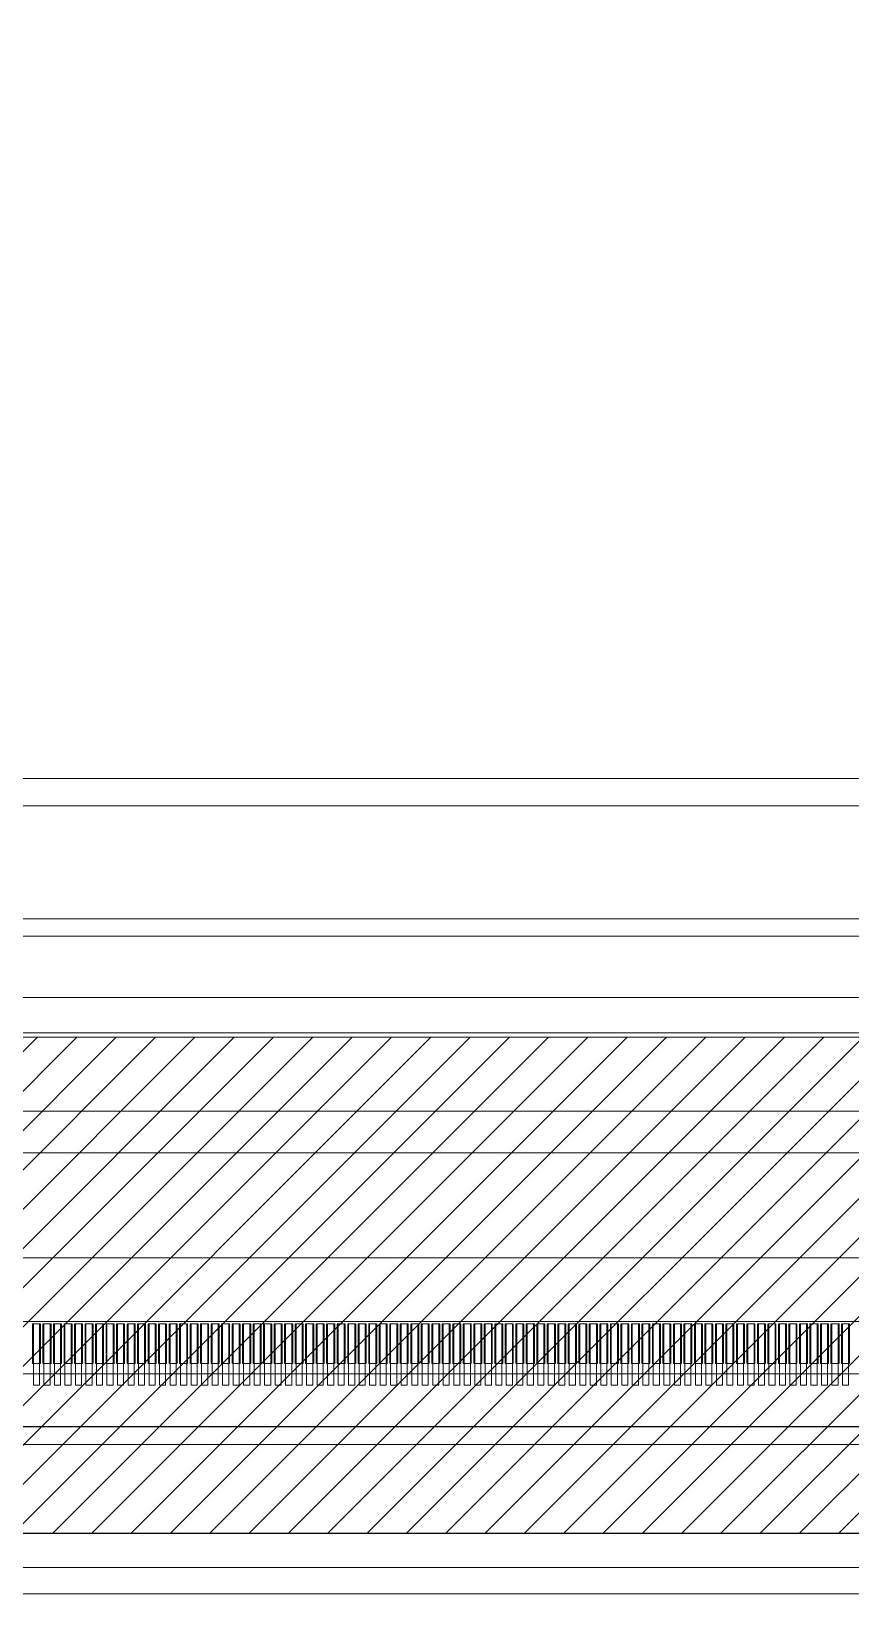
# Model space of a CAD drawing. Header units: millimetres. Extents: x 964 to 1969, y -17351 to -16641.
# Drawn here: x 1355.77 to 1365.13, y -17071.72 to -17053.87 of the extents above; entities that cross this region are included whole.
import ezdxf

# ---------------------------------------------------------------- set-up
doc = ezdxf.new("R2010")
doc.units = ezdxf.units.MM
doc.layers.get('0').update_dxf_attribs({"lineweight": 20})
for name, color, linetype, lineweight in [('aa.drawing', 8, 'Continuous', 100), ('chip_btm.drawing', 9, 'Continuous', 100), ('chip_top.drawing', 3, 'Continuous', 100), ('DIM（标注）', 3, 'Continuous', 9), ('dummy.drawing', 7, 'Continuous', 100), ('epin', 13, 'Continuous', 9), ('GE.drawing', 6, 'Continuous', 100), ('GE_MASK.drawing', 5, 'Continuous', 100), ('L245.P200', 19, 'Continuous', 100), ('胶框', 7, 'Continuous', 18)]:
    doc.layers.add(name, color=color, linetype=linetype, lineweight=lineweight)

# ---------------------------------------------------------------- blocks, each defined once
blk = doc.blocks.new('afwe322323f')
at = {"color": 7}
blk.add_lwpolyline([(171.81, 1148.744), (171.81, 1049.904), (171.31, 1049.904), (171.31, 1046.904), (171.81, 1046.904), (171.81, 1024.904), (171.31, 1024.904), (171.31, 1021.904), (171.81, 1021.904), (171.81, 1002.904), (171.31, 1002.904), (171.31, 999.904), (171.81, 999.904), (171.81, 977.918), (177.49, 977.918), (177.49, 975.864), (182.49, 975.864), (182.49, 977.918), (187.49, 977.918), (187.49, 975.864), (192.49, 975.864), (192.49, 977.918), (289.29, 977.918)], dxfattribs=at)
blk.add_lwpolyline([(309.47, 1197.894), (172.31, 1197.894), (172.31, 978.618), (309.47, 978.618)], close=True, dxfattribs=at)
at = {"layer": '胶框', "lineweight": 0}
for p, q in [((172.31, 978.618), (309.47, 978.618)), ((222.121, 972.813), (259.66, 972.813))]:
    blk.add_line(p, q, dxfattribs=at)
blk = doc.blocks.new('afww2323f2f')
at = {"color": 6}
for p, q in [((1183.18, 119.591), (1145.811, 119.591)), ((1183.151, 119.391), (1145.841, 119.391))]:
    blk.add_line(p, q, dxfattribs=at)
blk = doc.blocks.new('fwe23232f')
at = {"color": 7}
blk.add_line((1060.969, 233.271), (1196.829, 233.271), dxfattribs=at)
blk = doc.blocks.new('*u919')
at = {"color": 2, "lineweight": 5}
for points in [[(-2.365, 0.349), (-2.435, 0.349), (-2.435, -0.351), (-2.365, -0.351)], [(-2.245, 0.349), (-2.315, 0.349), (-2.315, -0.351), (-2.245, -0.351)], [(-2.125, 0.349), (-2.195, 0.349), (-2.195, -0.351), (-2.125, -0.351)], [(-2.005, 0.349), (-2.075, 0.349), (-2.075, -0.351), (-2.005, -0.351)], [(-1.885, 0.349), (-1.955, 0.349), (-1.955, -0.351), (-1.885, -0.351)], [(-1.765, 0.349), (-1.835, 0.349), (-1.835, -0.351), (-1.765, -0.351)], [(-1.645, 0.349), (-1.715, 0.349), (-1.715, -0.351), (-1.645, -0.351)], [(-1.525, 0.349), (-1.595, 0.349), (-1.595, -0.351), (-1.525, -0.351)], [(-1.405, 0.349), (-1.475, 0.349), (-1.475, -0.351), (-1.405, -0.351)], [(-1.285, 0.349), (-1.355, 0.349), (-1.355, -0.351), (-1.285, -0.351)], [(-1.165, 0.349), (-1.235, 0.349), (-1.235, -0.351), (-1.165, -0.351)], [(-1.045, 0.349), (-1.115, 0.349), (-1.115, -0.351), (-1.045, -0.351)], [(-0.925, 0.349), (-0.995, 0.349), (-0.995, -0.351), (-0.925, -0.351)], [(-0.805, 0.349), (-0.875, 0.349), (-0.875, -0.351), (-0.805, -0.351)], [(-0.685, 0.349), (-0.755, 0.349), (-0.755, -0.351), (-0.685, -0.351)], [(-0.565, 0.349), (-0.635, 0.349), (-0.635, -0.351), (-0.565, -0.351)], [(-0.445, 0.349), (-0.515, 0.349), (-0.515, -0.351), (-0.445, -0.351)], [(-0.325, 0.349), (-0.395, 0.349), (-0.395, -0.351), (-0.325, -0.351)], [(-0.205, 0.349), (-0.275, 0.349), (-0.275, -0.351), (-0.205, -0.351)], [(-0.085, 0.349), (-0.155, 0.349), (-0.155, -0.351), (-0.085, -0.351)], [(0.035, 0.349), (-0.035, 0.349), (-0.035, -0.351), (0.035, -0.351)], [(0.155, 0.349), (0.085, 0.349), (0.085, -0.351), (0.155, -0.351)], [(0.275, 0.349), (0.205, 0.349), (0.205, -0.351), (0.275, -0.351)], [(0.395, 0.349), (0.325, 0.349), (0.325, -0.351), (0.395, -0.351)], [(0.515, 0.349), (0.445, 0.349), (0.445, -0.351), (0.515, -0.351)], [(0.635, 0.349), (0.565, 0.349), (0.565, -0.351), (0.635, -0.351)], [(0.755, 0.349), (0.685, 0.349), (0.685, -0.351), (0.755, -0.351)], [(0.875, 0.349), (0.805, 0.349), (0.805, -0.351), (0.875, -0.351)], [(0.995, 0.349), (0.925, 0.349), (0.925, -0.351), (0.995, -0.351)], [(1.115, 0.349), (1.045, 0.349), (1.045, -0.351), (1.115, -0.351)], [(1.235, 0.349), (1.165, 0.349), (1.165, -0.351), (1.235, -0.351)], [(1.355, 0.349), (1.285, 0.349), (1.285, -0.351), (1.355, -0.351)], [(1.475, 0.349), (1.405, 0.349), (1.405, -0.351), (1.475, -0.351)], [(1.595, 0.349), (1.525, 0.349), (1.525, -0.351), (1.595, -0.351)], [(1.715, 0.349), (1.645, 0.349), (1.645, -0.351), (1.715, -0.351)], [(1.835, 0.349), (1.765, 0.349), (1.765, -0.351), (1.835, -0.351)], [(1.955, 0.349), (1.885, 0.349), (1.885, -0.351), (1.955, -0.351)], [(2.075, 0.349), (2.005, 0.349), (2.005, -0.351), (2.075, -0.351)], [(2.195, 0.349), (2.125, 0.349), (2.125, -0.351), (2.195, -0.351)], [(2.315, 0.349), (2.245, 0.349), (2.245, -0.351), (2.315, -0.351)], [(2.435, 0.349), (2.365, 0.349), (2.365, -0.351), (2.435, -0.351)], [(2.555, 0.349), (2.485, 0.349), (2.485, -0.351), (2.555, -0.351)], [(2.675, 0.349), (2.605, 0.349), (2.605, -0.351), (2.675, -0.351)], [(2.795, 0.349), (2.725, 0.349), (2.725, -0.351), (2.795, -0.351)], [(2.915, 0.349), (2.845, 0.349), (2.845, -0.351), (2.915, -0.351)], [(3.035, 0.349), (2.965, 0.349), (2.965, -0.351), (3.035, -0.351)], [(3.155, 0.349), (3.085, 0.349), (3.085, -0.351), (3.155, -0.351)], [(3.275, 0.349), (3.205, 0.349), (3.205, -0.351), (3.275, -0.351)], [(3.395, 0.349), (3.325, 0.349), (3.325, -0.351), (3.395, -0.351)], [(3.515, 0.349), (3.445, 0.349), (3.445, -0.351), (3.515, -0.351)], [(3.635, 0.349), (3.565, 0.349), (3.565, -0.351), (3.635, -0.351)], [(3.755, 0.349), (3.685, 0.349), (3.685, -0.351), (3.755, -0.351)], [(3.875, 0.349), (3.805, 0.349), (3.805, -0.351), (3.875, -0.351)], [(3.995, 0.349), (3.925, 0.349), (3.925, -0.351), (3.995, -0.351)], [(4.115, 0.349), (4.045, 0.349), (4.045, -0.351), (4.115, -0.351)], [(4.235, 0.349), (4.165, 0.349), (4.165, -0.351), (4.235, -0.351)], [(4.355, 0.349), (4.285, 0.349), (4.285, -0.351), (4.355, -0.351)], [(4.475, 0.349), (4.405, 0.349), (4.405, -0.351), (4.475, -0.351)], [(4.595, 0.349), (4.525, 0.349), (4.525, -0.351), (4.595, -0.351)], [(4.715, 0.349), (4.645, 0.349), (4.645, -0.351), (4.715, -0.351)], [(4.835, 0.349), (4.765, 0.349), (4.765, -0.351), (4.835, -0.351)], [(4.955, 0.349), (4.885, 0.349), (4.885, -0.351), (4.955, -0.351)], [(5.075, 0.349), (5.005, 0.349), (5.005, -0.351), (5.075, -0.351)], [(5.195, 0.349), (5.125, 0.349), (5.125, -0.351), (5.195, -0.351)], [(5.315, 0.349), (5.245, 0.349), (5.245, -0.351), (5.315, -0.351)], [(5.435, 0.349), (5.365, 0.349), (5.365, -0.351), (5.435, -0.351)], [(5.555, 0.349), (5.485, 0.349), (5.485, -0.351), (5.555, -0.351)], [(5.675, 0.349), (5.605, 0.349), (5.605, -0.351), (5.675, -0.351)], [(5.795, 0.349), (5.725, 0.349), (5.725, -0.351), (5.795, -0.351)], [(5.915, 0.349), (5.845, 0.349), (5.845, -0.351), (5.915, -0.351)], [(6.035, 0.349), (5.965, 0.349), (5.965, -0.351), (6.035, -0.351)], [(6.155, 0.349), (6.085, 0.349), (6.085, -0.351), (6.155, -0.351)], [(6.275, 0.349), (6.205, 0.349), (6.205, -0.351), (6.275, -0.351)], [(6.395, 0.349), (6.325, 0.349), (6.325, -0.351), (6.395, -0.351)], [(6.515, 0.349), (6.445, 0.349), (6.445, -0.351), (6.515, -0.351)], [(6.635, 0.349), (6.565, 0.349), (6.565, -0.351), (6.635, -0.351)], [(6.755, 0.349), (6.685, 0.349), (6.685, -0.351), (6.755, -0.351)], [(6.875, 0.349), (6.805, 0.349), (6.805, -0.351), (6.875, -0.351)]]:
    blk.add_lwpolyline(points, close=True, dxfattribs=at)

msp = doc.modelspace()

# ---------------------------------------------------------------- hatches: boundary and pattern name
at = {"lineweight": 5}
h = msp.add_hatch(dxfattribs=at)
h.set_pattern_fill('ANSI31', color=5, scale=0.1)
h.set_pattern_definition([(45, (-476.60505, -815.6198), (-0.224506403, 0.224506403), [])])
h.paths.add_polyline_path([(1425.893, -16843.234), (1285.533, -16843.234), (1285.533, -17070.194), (1319.751, -17070.194), (1320.586, -17071.029), (1372.837, -17071.029), (1373.672, -17070.194), (1425.893, -17070.194)])
h.paths.add_polyline_path([(1287.163, -17065.364), (1287.163, -16844.864), (1424.263, -16844.864), (1424.263, -17065.364)], flags=16)

# ---------------------------------------------------------------- linework, layer by layer
at = {"color": 8}
msp.add_lwpolyline([(1286.713, -17071.722), (1424.713, -17071.722, 0.414214), (1429.713, -17066.722), (1429.713, -16841.522, 0.414214), (1424.713, -16836.522), (1286.713, -16836.522, 0.414214), (1281.713, -16841.522), (1281.713, -17066.722, 0.414214)], format="xyb", close=True, dxfattribs=at)
at = {"color": 7, "true_color": 0xffffff}
msp.add_lwpolyline([(1429.413, -16842.852), (1429.413, -16841.522, 0.414214), (1424.713, -16836.822), (1286.713, -16836.822, 0.414214), (1282.013, -16841.522), (1282.013, -17066.722, 0.414214), (1286.713, -17071.422), (1424.713, -17071.422, 0.414214), (1429.413, -17066.722), (1429.413, -16848.852, -0.414214), (1429.913, -16848.352), (1433.913, -16848.352, 0.414214), (1434.413, -16847.852), (1434.413, -16843.852, 0.414214), (1433.913, -16843.352), (1429.913, -16843.352, -0.414214)], format="xyb", close=True, dxfattribs=at)
at = {"color": 5, "lineweight": 5}
msp.add_lwpolyline([(1319.751, -17070.194), (1285.533, -17070.194), (1285.533, -16843.234), (1425.893, -16843.234), (1425.893, -17070.194), (1373.672, -17070.194), (1372.837, -17071.029), (1320.586, -17071.029), (1319.751, -17070.194)], dxfattribs=at)
msp.add_lwpolyline([(1287.163, -16844.864), (1424.263, -16844.864), (1424.263, -17065.364), (1287.163, -17065.364)], close=True, dxfattribs=at)
at = {"color": 2, "lineweight": 5}
msp.add_lwpolyline([(1287.213, -16844.914), (1424.213, -16844.914), (1424.213, -17065.314), (1287.213, -17065.314)], close=True, dxfattribs=at)
at = {"color": 251, "true_color": 0x636466}
msp.add_lwpolyline([(1287.713, -17062.722), (1423.713, -17062.722), (1423.713, -16845.522), (1287.713, -16845.522)], close=True, dxfattribs=at)
at = {"color": 30, "lineweight": 5}
msp.add_lwpolyline([(1338.748, -17071.034), (1372.678, -17071.034, 0.414214), (1372.978, -17070.734), (1372.978, -17068.81, 0.414214), (1372.778, -17068.61), (1338.648, -17068.61, 0.414214), (1338.448, -17068.81), (1338.448, -17070.734, 0.414214)], format="xyb", close=True, dxfattribs=at)
at = {"layer": 'aa.drawing', "color": 1, "linetype": 'Continuous', "lineweight": 5}
msp.add_lwpolyline([(1288.033, -17062.41), (1423.393, -17062.41), (1423.393, -16845.834), (1288.033, -16845.834)], close=True, dxfattribs=at)
at = {"layer": 'chip_btm.drawing', "color": 4, "linetype": 'Continuous', "lineweight": 5}
msp.add_lwpolyline([(1286.233, -17069.21), (1425.193, -17069.21), (1425.193, -16844.034), (1286.233, -16844.034)], close=True, dxfattribs=at)
at = {"layer": 'chip_top.drawing', "color": 125, "linetype": 'Continuous', "lineweight": 5}
msp.add_lwpolyline([(1286.233, -17066.21), (1425.193, -17066.21), (1425.193, -16844.034), (1286.233, -16844.034)], close=True, dxfattribs=at)
msp.add_lwpolyline([(1286.233, -17066.21), (1425.193, -17066.21), (1425.193, -16844.034), (1286.233, -16844.034)], close=True, dxfattribs=at)
at = {"layer": 'chip_top.drawing', "color": 4, "linetype": 'Continuous', "lineweight": 5}
msp.add_lwpolyline([(1286.233, -17066.21), (1425.193, -17066.21), (1425.193, -16844.034), (1286.233, -16844.034)], close=True, dxfattribs=at)
at = {"layer": 'dummy.drawing', "color": 2, "linetype": 'Continuous', "lineweight": 5}
for points in [[(1355.788, -17069.09), (1355.878, -17069.09), (1355.878, -17068.64), (1355.788, -17068.64)], [(1355.908, -17069.09), (1355.998, -17069.09), (1355.998, -17068.64), (1355.908, -17068.64)], [(1356.028, -17069.09), (1356.118, -17069.09), (1356.118, -17068.64), (1356.028, -17068.64)], [(1356.148, -17069.09), (1356.238, -17069.09), (1356.238, -17068.64), (1356.148, -17068.64)], [(1356.268, -17069.09), (1356.358, -17069.09), (1356.358, -17068.64), (1356.268, -17068.64)], [(1356.388, -17069.09), (1356.478, -17069.09), (1356.478, -17068.64), (1356.388, -17068.64)], [(1356.508, -17069.09), (1356.598, -17069.09), (1356.598, -17068.64), (1356.508, -17068.64)], [(1356.628, -17069.09), (1356.718, -17069.09), (1356.718, -17068.64), (1356.628, -17068.64)], [(1356.748, -17069.09), (1356.838, -17069.09), (1356.838, -17068.64), (1356.748, -17068.64)], [(1356.868, -17069.09), (1356.958, -17069.09), (1356.958, -17068.64), (1356.868, -17068.64)], [(1356.988, -17069.09), (1357.078, -17069.09), (1357.078, -17068.64), (1356.988, -17068.64)], [(1357.108, -17069.09), (1357.198, -17069.09), (1357.198, -17068.64), (1357.108, -17068.64)], [(1357.228, -17069.09), (1357.318, -17069.09), (1357.318, -17068.64), (1357.228, -17068.64)], [(1357.348, -17069.09), (1357.438, -17069.09), (1357.438, -17068.64), (1357.348, -17068.64)], [(1357.468, -17069.09), (1357.558, -17069.09), (1357.558, -17068.64), (1357.468, -17068.64)], [(1357.588, -17069.09), (1357.678, -17069.09), (1357.678, -17068.64), (1357.588, -17068.64)], [(1357.708, -17069.09), (1357.798, -17069.09), (1357.798, -17068.64), (1357.708, -17068.64)], [(1357.828, -17069.09), (1357.918, -17069.09), (1357.918, -17068.64), (1357.828, -17068.64)], [(1357.948, -17069.09), (1358.038, -17069.09), (1358.038, -17068.64), (1357.948, -17068.64)], [(1358.068, -17069.09), (1358.158, -17069.09), (1358.158, -17068.64), (1358.068, -17068.64)], [(1358.188, -17069.09), (1358.278, -17069.09), (1358.278, -17068.64), (1358.188, -17068.64)], [(1358.308, -17069.09), (1358.398, -17069.09), (1358.398, -17068.64), (1358.308, -17068.64)], [(1358.428, -17069.09), (1358.518, -17069.09), (1358.518, -17068.64), (1358.428, -17068.64)], [(1358.548, -17069.09), (1358.638, -17069.09), (1358.638, -17068.64), (1358.548, -17068.64)], [(1358.668, -17069.09), (1358.758, -17069.09), (1358.758, -17068.64), (1358.668, -17068.64)], [(1358.788, -17069.09), (1358.878, -17069.09), (1358.878, -17068.64), (1358.788, -17068.64)], [(1358.908, -17069.09), (1358.998, -17069.09), (1358.998, -17068.64), (1358.908, -17068.64)], [(1359.028, -17069.09), (1359.118, -17069.09), (1359.118, -17068.64), (1359.028, -17068.64)], [(1359.148, -17069.09), (1359.238, -17069.09), (1359.238, -17068.64), (1359.148, -17068.64)], [(1359.268, -17069.09), (1359.358, -17069.09), (1359.358, -17068.64), (1359.268, -17068.64)], [(1359.388, -17069.09), (1359.478, -17069.09), (1359.478, -17068.64), (1359.388, -17068.64)], [(1359.508, -17069.09), (1359.598, -17069.09), (1359.598, -17068.64), (1359.508, -17068.64)], [(1359.628, -17069.09), (1359.718, -17069.09), (1359.718, -17068.64), (1359.628, -17068.64)], [(1359.748, -17069.09), (1359.838, -17069.09), (1359.838, -17068.64), (1359.748, -17068.64)], [(1359.868, -17069.09), (1359.958, -17069.09), (1359.958, -17068.64), (1359.868, -17068.64)], [(1359.988, -17069.09), (1360.078, -17069.09), (1360.078, -17068.64), (1359.988, -17068.64)], [(1360.108, -17069.09), (1360.198, -17069.09), (1360.198, -17068.64), (1360.108, -17068.64)], [(1360.228, -17069.09), (1360.318, -17069.09), (1360.318, -17068.64), (1360.228, -17068.64)], [(1360.348, -17069.09), (1360.438, -17069.09), (1360.438, -17068.64), (1360.348, -17068.64)], [(1360.468, -17069.09), (1360.558, -17069.09), (1360.558, -17068.64), (1360.468, -17068.64)], [(1360.588, -17069.09), (1360.678, -17069.09), (1360.678, -17068.64), (1360.588, -17068.64)], [(1360.708, -17069.09), (1360.798, -17069.09), (1360.798, -17068.64), (1360.708, -17068.64)], [(1360.828, -17069.09), (1360.918, -17069.09), (1360.918, -17068.64), (1360.828, -17068.64)], [(1360.948, -17069.09), (1361.038, -17069.09), (1361.038, -17068.64), (1360.948, -17068.64)], [(1361.068, -17069.09), (1361.158, -17069.09), (1361.158, -17068.64), (1361.068, -17068.64)], [(1361.188, -17069.09), (1361.278, -17069.09), (1361.278, -17068.64), (1361.188, -17068.64)], [(1361.308, -17069.09), (1361.398, -17069.09), (1361.398, -17068.64), (1361.308, -17068.64)], [(1361.428, -17069.09), (1361.518, -17069.09), (1361.518, -17068.64), (1361.428, -17068.64)], [(1361.548, -17069.09), (1361.638, -17069.09), (1361.638, -17068.64), (1361.548, -17068.64)], [(1361.668, -17069.09), (1361.758, -17069.09), (1361.758, -17068.64), (1361.668, -17068.64)], [(1361.788, -17069.09), (1361.878, -17069.09), (1361.878, -17068.64), (1361.788, -17068.64)], [(1361.908, -17069.09), (1361.998, -17069.09), (1361.998, -17068.64), (1361.908, -17068.64)], [(1362.028, -17069.09), (1362.118, -17069.09), (1362.118, -17068.64), (1362.028, -17068.64)], [(1362.148, -17069.09), (1362.238, -17069.09), (1362.238, -17068.64), (1362.148, -17068.64)], [(1362.268, -17069.09), (1362.358, -17069.09), (1362.358, -17068.64), (1362.268, -17068.64)], [(1362.388, -17069.09), (1362.478, -17069.09), (1362.478, -17068.64), (1362.388, -17068.64)], [(1362.508, -17069.09), (1362.598, -17069.09), (1362.598, -17068.64), (1362.508, -17068.64)], [(1362.628, -17069.09), (1362.718, -17069.09), (1362.718, -17068.64), (1362.628, -17068.64)], [(1362.748, -17069.09), (1362.838, -17069.09), (1362.838, -17068.64), (1362.748, -17068.64)], [(1362.868, -17069.09), (1362.958, -17069.09), (1362.958, -17068.64), (1362.868, -17068.64)], [(1362.988, -17069.09), (1363.078, -17069.09), (1363.078, -17068.64), (1362.988, -17068.64)], [(1363.108, -17069.09), (1363.198, -17069.09), (1363.198, -17068.64), (1363.108, -17068.64)], [(1363.228, -17069.09), (1363.318, -17069.09), (1363.318, -17068.64), (1363.228, -17068.64)], [(1363.348, -17069.09), (1363.438, -17069.09), (1363.438, -17068.64), (1363.348, -17068.64)], [(1363.468, -17069.09), (1363.558, -17069.09), (1363.558, -17068.64), (1363.468, -17068.64)], [(1363.588, -17069.09), (1363.678, -17069.09), (1363.678, -17068.64), (1363.588, -17068.64)], [(1363.708, -17069.09), (1363.798, -17069.09), (1363.798, -17068.64), (1363.708, -17068.64)], [(1363.828, -17069.09), (1363.918, -17069.09), (1363.918, -17068.64), (1363.828, -17068.64)], [(1363.948, -17069.09), (1364.038, -17069.09), (1364.038, -17068.64), (1363.948, -17068.64)], [(1364.068, -17069.09), (1364.158, -17069.09), (1364.158, -17068.64), (1364.068, -17068.64)], [(1364.188, -17069.09), (1364.278, -17069.09), (1364.278, -17068.64), (1364.188, -17068.64)], [(1364.308, -17069.09), (1364.398, -17069.09), (1364.398, -17068.64), (1364.308, -17068.64)], [(1364.428, -17069.09), (1364.518, -17069.09), (1364.518, -17068.64), (1364.428, -17068.64)], [(1364.548, -17069.09), (1364.638, -17069.09), (1364.638, -17068.64), (1364.548, -17068.64)], [(1364.668, -17069.09), (1364.758, -17069.09), (1364.758, -17068.64), (1364.668, -17068.64)], [(1364.788, -17069.09), (1364.878, -17069.09), (1364.878, -17068.64), (1364.788, -17068.64)], [(1364.908, -17069.09), (1364.998, -17069.09), (1364.998, -17068.64), (1364.908, -17068.64)], [(1365.028, -17069.09), (1365.118, -17069.09), (1365.118, -17068.64), (1365.028, -17068.64)]]:
    msp.add_lwpolyline(points, close=True, dxfattribs=at)
at = {"layer": 'epin', "color": 3, "lineweight": 5}
msp.add_lwpolyline([(1339.248, -17071.064), (1339.248, -17070.31, -0.414214), (1339.748, -17069.81), (1371.678, -17069.81, -0.414214), (1372.178, -17070.31), (1372.178, -17071.034)], format="xyb", dxfattribs=at)
at = {"layer": 'GE.drawing', "color": 2, "linetype": 'Continuous', "lineweight": 5}
for points in [[(1355.876, -17069.09), (1355.878, -17069.088), (1355.878, -17068.642), (1355.876, -17068.64), (1355.79, -17068.64), (1355.788, -17068.642), (1355.788, -17069.088), (1355.79, -17069.09)], [(1355.996, -17069.09), (1355.998, -17069.088), (1355.998, -17068.642), (1355.996, -17068.64), (1355.91, -17068.64), (1355.908, -17068.642), (1355.908, -17069.088), (1355.91, -17069.09)], [(1356.116, -17069.09), (1356.118, -17069.088), (1356.118, -17068.642), (1356.116, -17068.64), (1356.03, -17068.64), (1356.028, -17068.642), (1356.028, -17069.088), (1356.03, -17069.09)], [(1356.236, -17069.09), (1356.238, -17069.088), (1356.238, -17068.642), (1356.236, -17068.64), (1356.15, -17068.64), (1356.148, -17068.642), (1356.148, -17069.088), (1356.15, -17069.09)], [(1356.356, -17069.09), (1356.358, -17069.088), (1356.358, -17068.642), (1356.356, -17068.64), (1356.27, -17068.64), (1356.268, -17068.642), (1356.268, -17069.088), (1356.27, -17069.09)], [(1356.476, -17069.09), (1356.478, -17069.088), (1356.478, -17068.642), (1356.476, -17068.64), (1356.39, -17068.64), (1356.388, -17068.642), (1356.388, -17069.088), (1356.39, -17069.09)], [(1356.596, -17069.09), (1356.598, -17069.088), (1356.598, -17068.642), (1356.596, -17068.64), (1356.51, -17068.64), (1356.508, -17068.642), (1356.508, -17069.088), (1356.51, -17069.09)], [(1356.716, -17069.09), (1356.718, -17069.088), (1356.718, -17068.642), (1356.716, -17068.64), (1356.63, -17068.64), (1356.628, -17068.642), (1356.628, -17069.088), (1356.63, -17069.09)], [(1356.836, -17069.09), (1356.838, -17069.088), (1356.838, -17068.642), (1356.836, -17068.64), (1356.75, -17068.64), (1356.748, -17068.642), (1356.748, -17069.088), (1356.75, -17069.09)], [(1356.956, -17069.09), (1356.958, -17069.088), (1356.958, -17068.642), (1356.956, -17068.64), (1356.87, -17068.64), (1356.868, -17068.642), (1356.868, -17069.088), (1356.87, -17069.09)], [(1357.076, -17069.09), (1357.078, -17069.088), (1357.078, -17068.642), (1357.076, -17068.64), (1356.99, -17068.64), (1356.988, -17068.642), (1356.988, -17069.088), (1356.99, -17069.09)], [(1357.196, -17069.09), (1357.198, -17069.088), (1357.198, -17068.642), (1357.196, -17068.64), (1357.11, -17068.64), (1357.108, -17068.642), (1357.108, -17069.088), (1357.11, -17069.09)], [(1357.316, -17069.09), (1357.318, -17069.088), (1357.318, -17068.642), (1357.316, -17068.64), (1357.23, -17068.64), (1357.228, -17068.642), (1357.228, -17069.088), (1357.23, -17069.09)], [(1357.436, -17069.09), (1357.438, -17069.088), (1357.438, -17068.642), (1357.436, -17068.64), (1357.35, -17068.64), (1357.348, -17068.642), (1357.348, -17069.088), (1357.35, -17069.09)], [(1357.556, -17069.09), (1357.558, -17069.088), (1357.558, -17068.642), (1357.556, -17068.64), (1357.47, -17068.64), (1357.468, -17068.642), (1357.468, -17069.088), (1357.47, -17069.09)], [(1357.676, -17069.09), (1357.678, -17069.088), (1357.678, -17068.642), (1357.676, -17068.64), (1357.59, -17068.64), (1357.588, -17068.642), (1357.588, -17069.088), (1357.59, -17069.09)], [(1357.796, -17069.09), (1357.798, -17069.088), (1357.798, -17068.642), (1357.796, -17068.64), (1357.71, -17068.64), (1357.708, -17068.642), (1357.708, -17069.088), (1357.71, -17069.09)], [(1357.916, -17069.09), (1357.918, -17069.088), (1357.918, -17068.642), (1357.916, -17068.64), (1357.83, -17068.64), (1357.828, -17068.642), (1357.828, -17069.088), (1357.83, -17069.09)], [(1358.036, -17069.09), (1358.038, -17069.088), (1358.038, -17068.642), (1358.036, -17068.64), (1357.95, -17068.64), (1357.948, -17068.642), (1357.948, -17069.088), (1357.95, -17069.09)], [(1358.156, -17069.09), (1358.158, -17069.088), (1358.158, -17068.642), (1358.156, -17068.64), (1358.07, -17068.64), (1358.068, -17068.642), (1358.068, -17069.088), (1358.07, -17069.09)], [(1358.276, -17069.09), (1358.278, -17069.088), (1358.278, -17068.642), (1358.276, -17068.64), (1358.19, -17068.64), (1358.188, -17068.642), (1358.188, -17069.088), (1358.19, -17069.09)], [(1358.396, -17069.09), (1358.398, -17069.088), (1358.398, -17068.642), (1358.396, -17068.64), (1358.31, -17068.64), (1358.308, -17068.642), (1358.308, -17069.088), (1358.31, -17069.09)], [(1358.516, -17069.09), (1358.518, -17069.088), (1358.518, -17068.642), (1358.516, -17068.64), (1358.43, -17068.64), (1358.428, -17068.642), (1358.428, -17069.088), (1358.43, -17069.09)], [(1358.636, -17069.09), (1358.638, -17069.088), (1358.638, -17068.642), (1358.636, -17068.64), (1358.55, -17068.64), (1358.548, -17068.642), (1358.548, -17069.088), (1358.55, -17069.09)], [(1358.756, -17069.09), (1358.758, -17069.088), (1358.758, -17068.642), (1358.756, -17068.64), (1358.67, -17068.64), (1358.668, -17068.642), (1358.668, -17069.088), (1358.67, -17069.09)], [(1358.876, -17069.09), (1358.878, -17069.088), (1358.878, -17068.642), (1358.876, -17068.64), (1358.79, -17068.64), (1358.788, -17068.642), (1358.788, -17069.088), (1358.79, -17069.09)], [(1358.996, -17069.09), (1358.998, -17069.088), (1358.998, -17068.642), (1358.996, -17068.64), (1358.91, -17068.64), (1358.908, -17068.642), (1358.908, -17069.088), (1358.91, -17069.09)], [(1359.116, -17069.09), (1359.118, -17069.088), (1359.118, -17068.642), (1359.116, -17068.64), (1359.03, -17068.64), (1359.028, -17068.642), (1359.028, -17069.088), (1359.03, -17069.09)], [(1359.236, -17069.09), (1359.238, -17069.088), (1359.238, -17068.642), (1359.236, -17068.64), (1359.15, -17068.64), (1359.148, -17068.642), (1359.148, -17069.088), (1359.15, -17069.09)], [(1359.356, -17069.09), (1359.358, -17069.088), (1359.358, -17068.642), (1359.356, -17068.64), (1359.27, -17068.64), (1359.268, -17068.642), (1359.268, -17069.088), (1359.27, -17069.09)], [(1359.476, -17069.09), (1359.478, -17069.088), (1359.478, -17068.642), (1359.476, -17068.64), (1359.39, -17068.64), (1359.388, -17068.642), (1359.388, -17069.088), (1359.39, -17069.09)], [(1359.596, -17069.09), (1359.598, -17069.088), (1359.598, -17068.642), (1359.596, -17068.64), (1359.51, -17068.64), (1359.508, -17068.642), (1359.508, -17069.088), (1359.51, -17069.09)], [(1359.716, -17069.09), (1359.718, -17069.088), (1359.718, -17068.642), (1359.716, -17068.64), (1359.63, -17068.64), (1359.628, -17068.642), (1359.628, -17069.088), (1359.63, -17069.09)], [(1359.836, -17069.09), (1359.838, -17069.088), (1359.838, -17068.642), (1359.836, -17068.64), (1359.75, -17068.64), (1359.748, -17068.642), (1359.748, -17069.088), (1359.75, -17069.09)], [(1359.956, -17069.09), (1359.958, -17069.088), (1359.958, -17068.642), (1359.956, -17068.64), (1359.87, -17068.64), (1359.868, -17068.642), (1359.868, -17069.088), (1359.87, -17069.09)], [(1360.076, -17069.09), (1360.078, -17069.088), (1360.078, -17068.642), (1360.076, -17068.64), (1359.99, -17068.64), (1359.988, -17068.642), (1359.988, -17069.088), (1359.99, -17069.09)], [(1360.196, -17069.09), (1360.198, -17069.088), (1360.198, -17068.642), (1360.196, -17068.64), (1360.11, -17068.64), (1360.108, -17068.642), (1360.108, -17069.088), (1360.11, -17069.09)], [(1360.316, -17069.09), (1360.318, -17069.088), (1360.318, -17068.642), (1360.316, -17068.64), (1360.23, -17068.64), (1360.228, -17068.642), (1360.228, -17069.088), (1360.23, -17069.09)], [(1360.436, -17069.09), (1360.438, -17069.088), (1360.438, -17068.642), (1360.436, -17068.64), (1360.35, -17068.64), (1360.348, -17068.642), (1360.348, -17069.088), (1360.35, -17069.09)], [(1360.556, -17069.09), (1360.558, -17069.088), (1360.558, -17068.642), (1360.556, -17068.64), (1360.47, -17068.64), (1360.468, -17068.642), (1360.468, -17069.088), (1360.47, -17069.09)], [(1360.676, -17069.09), (1360.678, -17069.088), (1360.678, -17068.642), (1360.676, -17068.64), (1360.59, -17068.64), (1360.588, -17068.642), (1360.588, -17069.088), (1360.59, -17069.09)], [(1360.796, -17069.09), (1360.798, -17069.088), (1360.798, -17068.642), (1360.796, -17068.64), (1360.71, -17068.64), (1360.708, -17068.642), (1360.708, -17069.088), (1360.71, -17069.09)], [(1360.916, -17069.09), (1360.918, -17069.088), (1360.918, -17068.642), (1360.916, -17068.64), (1360.83, -17068.64), (1360.828, -17068.642), (1360.828, -17069.088), (1360.83, -17069.09)], [(1361.036, -17069.09), (1361.038, -17069.088), (1361.038, -17068.642), (1361.036, -17068.64), (1360.95, -17068.64), (1360.948, -17068.642), (1360.948, -17069.088), (1360.95, -17069.09)], [(1361.156, -17069.09), (1361.158, -17069.088), (1361.158, -17068.642), (1361.156, -17068.64), (1361.07, -17068.64), (1361.068, -17068.642), (1361.068, -17069.088), (1361.07, -17069.09)], [(1361.276, -17069.09), (1361.278, -17069.088), (1361.278, -17068.642), (1361.276, -17068.64), (1361.19, -17068.64), (1361.188, -17068.642), (1361.188, -17069.088), (1361.19, -17069.09)], [(1361.396, -17069.09), (1361.398, -17069.088), (1361.398, -17068.642), (1361.396, -17068.64), (1361.31, -17068.64), (1361.308, -17068.642), (1361.308, -17069.088), (1361.31, -17069.09)], [(1361.516, -17069.09), (1361.518, -17069.088), (1361.518, -17068.642), (1361.516, -17068.64), (1361.43, -17068.64), (1361.428, -17068.642), (1361.428, -17069.088), (1361.43, -17069.09)], [(1361.636, -17069.09), (1361.638, -17069.088), (1361.638, -17068.642), (1361.636, -17068.64), (1361.55, -17068.64), (1361.548, -17068.642), (1361.548, -17069.088), (1361.55, -17069.09)], [(1361.756, -17069.09), (1361.758, -17069.088), (1361.758, -17068.642), (1361.756, -17068.64), (1361.67, -17068.64), (1361.668, -17068.642), (1361.668, -17069.088), (1361.67, -17069.09)], [(1361.876, -17069.09), (1361.878, -17069.088), (1361.878, -17068.642), (1361.876, -17068.64), (1361.79, -17068.64), (1361.788, -17068.642), (1361.788, -17069.088), (1361.79, -17069.09)], [(1361.996, -17069.09), (1361.998, -17069.088), (1361.998, -17068.642), (1361.996, -17068.64), (1361.91, -17068.64), (1361.908, -17068.642), (1361.908, -17069.088), (1361.91, -17069.09)], [(1362.116, -17069.09), (1362.118, -17069.088), (1362.118, -17068.642), (1362.116, -17068.64), (1362.03, -17068.64), (1362.028, -17068.642), (1362.028, -17069.088), (1362.03, -17069.09)], [(1362.236, -17069.09), (1362.238, -17069.088), (1362.238, -17068.642), (1362.236, -17068.64), (1362.15, -17068.64), (1362.148, -17068.642), (1362.148, -17069.088), (1362.15, -17069.09)], [(1362.356, -17069.09), (1362.358, -17069.088), (1362.358, -17068.642), (1362.356, -17068.64), (1362.27, -17068.64), (1362.268, -17068.642), (1362.268, -17069.088), (1362.27, -17069.09)], [(1362.476, -17069.09), (1362.478, -17069.088), (1362.478, -17068.642), (1362.476, -17068.64), (1362.39, -17068.64), (1362.388, -17068.642), (1362.388, -17069.088), (1362.39, -17069.09)], [(1362.596, -17069.09), (1362.598, -17069.088), (1362.598, -17068.642), (1362.596, -17068.64), (1362.51, -17068.64), (1362.508, -17068.642), (1362.508, -17069.088), (1362.51, -17069.09)], [(1362.716, -17069.09), (1362.718, -17069.088), (1362.718, -17068.642), (1362.716, -17068.64), (1362.63, -17068.64), (1362.628, -17068.642), (1362.628, -17069.088), (1362.63, -17069.09)], [(1362.836, -17069.09), (1362.838, -17069.088), (1362.838, -17068.642), (1362.836, -17068.64), (1362.75, -17068.64), (1362.748, -17068.642), (1362.748, -17069.088), (1362.75, -17069.09)], [(1362.956, -17069.09), (1362.958, -17069.088), (1362.958, -17068.642), (1362.956, -17068.64), (1362.87, -17068.64), (1362.868, -17068.642), (1362.868, -17069.088), (1362.87, -17069.09)], [(1363.076, -17069.09), (1363.078, -17069.088), (1363.078, -17068.642), (1363.076, -17068.64), (1362.99, -17068.64), (1362.988, -17068.642), (1362.988, -17069.088), (1362.99, -17069.09)], [(1363.196, -17069.09), (1363.198, -17069.088), (1363.198, -17068.642), (1363.196, -17068.64), (1363.11, -17068.64), (1363.108, -17068.642), (1363.108, -17069.088), (1363.11, -17069.09)], [(1363.316, -17069.09), (1363.318, -17069.088), (1363.318, -17068.642), (1363.316, -17068.64), (1363.23, -17068.64), (1363.228, -17068.642), (1363.228, -17069.088), (1363.23, -17069.09)], [(1363.436, -17069.09), (1363.438, -17069.088), (1363.438, -17068.642), (1363.436, -17068.64), (1363.35, -17068.64), (1363.348, -17068.642), (1363.348, -17069.088), (1363.35, -17069.09)], [(1363.556, -17069.09), (1363.558, -17069.088), (1363.558, -17068.642), (1363.556, -17068.64), (1363.47, -17068.64), (1363.468, -17068.642), (1363.468, -17069.088), (1363.47, -17069.09)], [(1363.676, -17069.09), (1363.678, -17069.088), (1363.678, -17068.642), (1363.676, -17068.64), (1363.59, -17068.64), (1363.588, -17068.642), (1363.588, -17069.088), (1363.59, -17069.09)], [(1363.796, -17069.09), (1363.798, -17069.088), (1363.798, -17068.642), (1363.796, -17068.64), (1363.71, -17068.64), (1363.708, -17068.642), (1363.708, -17069.088), (1363.71, -17069.09)], [(1363.916, -17069.09), (1363.918, -17069.088), (1363.918, -17068.642), (1363.916, -17068.64), (1363.83, -17068.64), (1363.828, -17068.642), (1363.828, -17069.088), (1363.83, -17069.09)], [(1364.036, -17069.09), (1364.038, -17069.088), (1364.038, -17068.642), (1364.036, -17068.64), (1363.95, -17068.64), (1363.948, -17068.642), (1363.948, -17069.088), (1363.95, -17069.09)], [(1364.156, -17069.09), (1364.158, -17069.088), (1364.158, -17068.642), (1364.156, -17068.64), (1364.07, -17068.64), (1364.068, -17068.642), (1364.068, -17069.088), (1364.07, -17069.09)], [(1364.276, -17069.09), (1364.278, -17069.088), (1364.278, -17068.642), (1364.276, -17068.64), (1364.19, -17068.64), (1364.188, -17068.642), (1364.188, -17069.088), (1364.19, -17069.09)], [(1364.396, -17069.09), (1364.398, -17069.088), (1364.398, -17068.642), (1364.396, -17068.64), (1364.31, -17068.64), (1364.308, -17068.642), (1364.308, -17069.088), (1364.31, -17069.09)], [(1364.516, -17069.09), (1364.518, -17069.088), (1364.518, -17068.642), (1364.516, -17068.64), (1364.43, -17068.64), (1364.428, -17068.642), (1364.428, -17069.088), (1364.43, -17069.09)], [(1364.636, -17069.09), (1364.638, -17069.088), (1364.638, -17068.642), (1364.636, -17068.64), (1364.55, -17068.64), (1364.548, -17068.642), (1364.548, -17069.088), (1364.55, -17069.09)], [(1364.756, -17069.09), (1364.758, -17069.088), (1364.758, -17068.642), (1364.756, -17068.64), (1364.67, -17068.64), (1364.668, -17068.642), (1364.668, -17069.088), (1364.67, -17069.09)], [(1364.876, -17069.09), (1364.878, -17069.088), (1364.878, -17068.642), (1364.876, -17068.64), (1364.79, -17068.64), (1364.788, -17068.642), (1364.788, -17069.088), (1364.79, -17069.09)], [(1364.996, -17069.09), (1364.998, -17069.088), (1364.998, -17068.642), (1364.996, -17068.64), (1364.91, -17068.64), (1364.908, -17068.642), (1364.908, -17069.088), (1364.91, -17069.09)], [(1365.116, -17069.09), (1365.118, -17069.088), (1365.118, -17068.642), (1365.116, -17068.64), (1365.03, -17068.64), (1365.028, -17068.642), (1365.028, -17069.088), (1365.03, -17069.09)]]:
    msp.add_lwpolyline(points, close=True, dxfattribs=at)
at = {"layer": 'GE_MASK.drawing', "color": 2, "linetype": 'Continuous', "lineweight": 5}
for points in [[(1355.876, -17068.639), (1355.789, -17068.639), (1355.787, -17068.641), (1355.787, -17069.088), (1355.789, -17069.091), (1355.876, -17069.091), (1355.879, -17069.088), (1355.879, -17068.641)], [(1355.996, -17068.639), (1355.909, -17068.639), (1355.907, -17068.641), (1355.907, -17069.088), (1355.909, -17069.091), (1355.996, -17069.091), (1355.999, -17069.088), (1355.999, -17068.641)], [(1356.116, -17068.639), (1356.029, -17068.639), (1356.027, -17068.641), (1356.027, -17069.088), (1356.029, -17069.091), (1356.116, -17069.091), (1356.119, -17069.088), (1356.119, -17068.641)], [(1356.236, -17068.639), (1356.149, -17068.639), (1356.147, -17068.641), (1356.147, -17069.088), (1356.149, -17069.091), (1356.236, -17069.091), (1356.239, -17069.088), (1356.239, -17068.641)], [(1356.356, -17068.639), (1356.269, -17068.639), (1356.267, -17068.641), (1356.267, -17069.088), (1356.269, -17069.091), (1356.356, -17069.091), (1356.359, -17069.088), (1356.359, -17068.641)], [(1356.476, -17068.639), (1356.389, -17068.639), (1356.387, -17068.641), (1356.387, -17069.088), (1356.389, -17069.091), (1356.476, -17069.091), (1356.479, -17069.088), (1356.479, -17068.641)], [(1356.596, -17068.639), (1356.509, -17068.639), (1356.507, -17068.641), (1356.507, -17069.088), (1356.509, -17069.091), (1356.596, -17069.091), (1356.599, -17069.088), (1356.599, -17068.641)], [(1356.716, -17068.639), (1356.629, -17068.639), (1356.627, -17068.641), (1356.627, -17069.088), (1356.629, -17069.091), (1356.716, -17069.091), (1356.719, -17069.088), (1356.719, -17068.641)], [(1356.836, -17068.639), (1356.749, -17068.639), (1356.747, -17068.641), (1356.747, -17069.088), (1356.749, -17069.091), (1356.836, -17069.091), (1356.839, -17069.088), (1356.839, -17068.641)], [(1356.956, -17068.639), (1356.869, -17068.639), (1356.867, -17068.641), (1356.867, -17069.088), (1356.869, -17069.091), (1356.956, -17069.091), (1356.959, -17069.088), (1356.959, -17068.641)], [(1357.076, -17068.639), (1356.989, -17068.639), (1356.987, -17068.641), (1356.987, -17069.088), (1356.989, -17069.091), (1357.076, -17069.091), (1357.079, -17069.088), (1357.079, -17068.641)], [(1357.196, -17068.639), (1357.109, -17068.639), (1357.107, -17068.641), (1357.107, -17069.088), (1357.109, -17069.091), (1357.196, -17069.091), (1357.199, -17069.088), (1357.199, -17068.641)], [(1357.316, -17068.639), (1357.229, -17068.639), (1357.227, -17068.641), (1357.227, -17069.088), (1357.229, -17069.091), (1357.316, -17069.091), (1357.319, -17069.088), (1357.319, -17068.641)], [(1357.436, -17068.639), (1357.349, -17068.639), (1357.347, -17068.641), (1357.347, -17069.088), (1357.349, -17069.091), (1357.436, -17069.091), (1357.439, -17069.088), (1357.439, -17068.641)], [(1357.556, -17068.639), (1357.469, -17068.639), (1357.467, -17068.641), (1357.467, -17069.088), (1357.469, -17069.091), (1357.556, -17069.091), (1357.559, -17069.088), (1357.559, -17068.641)], [(1357.676, -17068.639), (1357.589, -17068.639), (1357.587, -17068.641), (1357.587, -17069.088), (1357.589, -17069.091), (1357.676, -17069.091), (1357.679, -17069.088), (1357.679, -17068.641)], [(1357.796, -17068.639), (1357.709, -17068.639), (1357.707, -17068.641), (1357.707, -17069.088), (1357.709, -17069.091), (1357.796, -17069.091), (1357.799, -17069.088), (1357.799, -17068.641)], [(1357.916, -17068.639), (1357.829, -17068.639), (1357.827, -17068.641), (1357.827, -17069.088), (1357.829, -17069.091), (1357.916, -17069.091), (1357.919, -17069.088), (1357.919, -17068.641)], [(1358.036, -17068.639), (1357.949, -17068.639), (1357.947, -17068.641), (1357.947, -17069.088), (1357.949, -17069.091), (1358.036, -17069.091), (1358.039, -17069.088), (1358.039, -17068.641)], [(1358.156, -17068.639), (1358.069, -17068.639), (1358.067, -17068.641), (1358.067, -17069.088), (1358.069, -17069.091), (1358.156, -17069.091), (1358.159, -17069.088), (1358.159, -17068.641)], [(1358.276, -17068.639), (1358.189, -17068.639), (1358.187, -17068.641), (1358.187, -17069.088), (1358.189, -17069.091), (1358.276, -17069.091), (1358.279, -17069.088), (1358.279, -17068.641)], [(1358.396, -17068.639), (1358.309, -17068.639), (1358.307, -17068.641), (1358.307, -17069.088), (1358.309, -17069.091), (1358.396, -17069.091), (1358.399, -17069.088), (1358.399, -17068.641)], [(1358.516, -17068.639), (1358.429, -17068.639), (1358.427, -17068.641), (1358.427, -17069.088), (1358.429, -17069.091), (1358.516, -17069.091), (1358.519, -17069.088), (1358.519, -17068.641)], [(1358.636, -17068.639), (1358.549, -17068.639), (1358.547, -17068.641), (1358.547, -17069.088), (1358.549, -17069.091), (1358.636, -17069.091), (1358.639, -17069.088), (1358.639, -17068.641)], [(1358.756, -17068.639), (1358.669, -17068.639), (1358.667, -17068.641), (1358.667, -17069.088), (1358.669, -17069.091), (1358.756, -17069.091), (1358.759, -17069.088), (1358.759, -17068.641)], [(1358.876, -17068.639), (1358.789, -17068.639), (1358.787, -17068.641), (1358.787, -17069.088), (1358.789, -17069.091), (1358.876, -17069.091), (1358.879, -17069.088), (1358.879, -17068.641)], [(1358.996, -17068.639), (1358.909, -17068.639), (1358.907, -17068.641), (1358.907, -17069.088), (1358.909, -17069.091), (1358.996, -17069.091), (1358.999, -17069.088), (1358.999, -17068.641)], [(1359.116, -17068.639), (1359.029, -17068.639), (1359.027, -17068.641), (1359.027, -17069.088), (1359.029, -17069.091), (1359.116, -17069.091), (1359.119, -17069.088), (1359.119, -17068.641)], [(1359.236, -17068.639), (1359.149, -17068.639), (1359.147, -17068.641), (1359.147, -17069.088), (1359.149, -17069.091), (1359.236, -17069.091), (1359.239, -17069.088), (1359.239, -17068.641)], [(1359.356, -17068.639), (1359.269, -17068.639), (1359.267, -17068.641), (1359.267, -17069.088), (1359.269, -17069.091), (1359.356, -17069.091), (1359.359, -17069.088), (1359.359, -17068.641)], [(1359.476, -17068.639), (1359.389, -17068.639), (1359.387, -17068.641), (1359.387, -17069.088), (1359.389, -17069.091), (1359.476, -17069.091), (1359.479, -17069.088), (1359.479, -17068.641)], [(1359.596, -17068.639), (1359.509, -17068.639), (1359.507, -17068.641), (1359.507, -17069.088), (1359.509, -17069.091), (1359.596, -17069.091), (1359.599, -17069.088), (1359.599, -17068.641)], [(1359.716, -17068.639), (1359.629, -17068.639), (1359.627, -17068.641), (1359.627, -17069.088), (1359.629, -17069.091), (1359.716, -17069.091), (1359.719, -17069.088), (1359.719, -17068.641)], [(1359.836, -17068.639), (1359.749, -17068.639), (1359.747, -17068.641), (1359.747, -17069.088), (1359.749, -17069.091), (1359.836, -17069.091), (1359.839, -17069.088), (1359.839, -17068.641)], [(1359.956, -17068.639), (1359.869, -17068.639), (1359.867, -17068.641), (1359.867, -17069.088), (1359.869, -17069.091), (1359.956, -17069.091), (1359.959, -17069.088), (1359.959, -17068.641)], [(1360.076, -17068.639), (1359.989, -17068.639), (1359.987, -17068.641), (1359.987, -17069.088), (1359.989, -17069.091), (1360.076, -17069.091), (1360.079, -17069.088), (1360.079, -17068.641)], [(1360.196, -17068.639), (1360.109, -17068.639), (1360.107, -17068.641), (1360.107, -17069.088), (1360.109, -17069.091), (1360.196, -17069.091), (1360.199, -17069.088), (1360.199, -17068.641)], [(1360.316, -17068.639), (1360.229, -17068.639), (1360.227, -17068.641), (1360.227, -17069.088), (1360.229, -17069.091), (1360.316, -17069.091), (1360.319, -17069.088), (1360.319, -17068.641)], [(1360.436, -17068.639), (1360.349, -17068.639), (1360.347, -17068.641), (1360.347, -17069.088), (1360.349, -17069.091), (1360.436, -17069.091), (1360.439, -17069.088), (1360.439, -17068.641)], [(1360.556, -17068.639), (1360.469, -17068.639), (1360.467, -17068.641), (1360.467, -17069.088), (1360.469, -17069.091), (1360.556, -17069.091), (1360.559, -17069.088), (1360.559, -17068.641)], [(1360.676, -17068.639), (1360.589, -17068.639), (1360.587, -17068.641), (1360.587, -17069.088), (1360.589, -17069.091), (1360.676, -17069.091), (1360.679, -17069.088), (1360.679, -17068.641)], [(1360.796, -17068.639), (1360.709, -17068.639), (1360.707, -17068.641), (1360.707, -17069.088), (1360.709, -17069.091), (1360.796, -17069.091), (1360.799, -17069.088), (1360.799, -17068.641)], [(1360.916, -17068.639), (1360.829, -17068.639), (1360.827, -17068.641), (1360.827, -17069.088), (1360.829, -17069.091), (1360.916, -17069.091), (1360.919, -17069.088), (1360.919, -17068.641)], [(1361.036, -17068.639), (1360.949, -17068.639), (1360.947, -17068.641), (1360.947, -17069.088), (1360.949, -17069.091), (1361.036, -17069.091), (1361.039, -17069.088), (1361.039, -17068.641)], [(1361.156, -17068.639), (1361.069, -17068.639), (1361.067, -17068.641), (1361.067, -17069.088), (1361.069, -17069.091), (1361.156, -17069.091), (1361.159, -17069.088), (1361.159, -17068.641)], [(1361.276, -17068.639), (1361.189, -17068.639), (1361.187, -17068.641), (1361.187, -17069.088), (1361.189, -17069.091), (1361.276, -17069.091), (1361.279, -17069.088), (1361.279, -17068.641)], [(1361.396, -17068.639), (1361.309, -17068.639), (1361.307, -17068.641), (1361.307, -17069.088), (1361.309, -17069.091), (1361.396, -17069.091), (1361.399, -17069.088), (1361.399, -17068.641)], [(1361.516, -17068.639), (1361.429, -17068.639), (1361.427, -17068.641), (1361.427, -17069.088), (1361.429, -17069.091), (1361.516, -17069.091), (1361.519, -17069.088), (1361.519, -17068.641)], [(1361.636, -17068.639), (1361.549, -17068.639), (1361.547, -17068.641), (1361.547, -17069.088), (1361.549, -17069.091), (1361.636, -17069.091), (1361.639, -17069.088), (1361.639, -17068.641)], [(1361.756, -17068.639), (1361.669, -17068.639), (1361.667, -17068.641), (1361.667, -17069.088), (1361.669, -17069.091), (1361.756, -17069.091), (1361.759, -17069.088), (1361.759, -17068.641)], [(1361.876, -17068.639), (1361.789, -17068.639), (1361.787, -17068.641), (1361.787, -17069.088), (1361.789, -17069.091), (1361.876, -17069.091), (1361.879, -17069.088), (1361.879, -17068.641)], [(1361.996, -17068.639), (1361.909, -17068.639), (1361.907, -17068.641), (1361.907, -17069.088), (1361.909, -17069.091), (1361.996, -17069.091), (1361.999, -17069.088), (1361.999, -17068.641)], [(1362.116, -17068.639), (1362.029, -17068.639), (1362.027, -17068.641), (1362.027, -17069.088), (1362.029, -17069.091), (1362.116, -17069.091), (1362.119, -17069.088), (1362.119, -17068.641)], [(1362.236, -17068.639), (1362.149, -17068.639), (1362.147, -17068.641), (1362.147, -17069.088), (1362.149, -17069.091), (1362.236, -17069.091), (1362.239, -17069.088), (1362.239, -17068.641)], [(1362.356, -17068.639), (1362.269, -17068.639), (1362.267, -17068.641), (1362.267, -17069.088), (1362.269, -17069.091), (1362.356, -17069.091), (1362.359, -17069.088), (1362.359, -17068.641)], [(1362.476, -17068.639), (1362.389, -17068.639), (1362.387, -17068.641), (1362.387, -17069.088), (1362.389, -17069.091), (1362.476, -17069.091), (1362.479, -17069.088), (1362.479, -17068.641)], [(1362.596, -17068.639), (1362.509, -17068.639), (1362.507, -17068.641), (1362.507, -17069.088), (1362.509, -17069.091), (1362.596, -17069.091), (1362.599, -17069.088), (1362.599, -17068.641)], [(1362.716, -17068.639), (1362.629, -17068.639), (1362.627, -17068.641), (1362.627, -17069.088), (1362.629, -17069.091), (1362.716, -17069.091), (1362.719, -17069.088), (1362.719, -17068.641)], [(1362.836, -17068.639), (1362.749, -17068.639), (1362.747, -17068.641), (1362.747, -17069.088), (1362.749, -17069.091), (1362.836, -17069.091), (1362.839, -17069.088), (1362.839, -17068.641)], [(1362.956, -17068.639), (1362.869, -17068.639), (1362.867, -17068.641), (1362.867, -17069.088), (1362.869, -17069.091), (1362.956, -17069.091), (1362.959, -17069.088), (1362.959, -17068.641)], [(1363.076, -17068.639), (1362.989, -17068.639), (1362.987, -17068.641), (1362.987, -17069.088), (1362.989, -17069.091), (1363.076, -17069.091), (1363.079, -17069.088), (1363.079, -17068.641)], [(1363.196, -17068.639), (1363.109, -17068.639), (1363.107, -17068.641), (1363.107, -17069.088), (1363.109, -17069.091), (1363.196, -17069.091), (1363.199, -17069.088), (1363.199, -17068.641)], [(1363.316, -17068.639), (1363.229, -17068.639), (1363.227, -17068.641), (1363.227, -17069.088), (1363.229, -17069.091), (1363.316, -17069.091), (1363.319, -17069.088), (1363.319, -17068.641)], [(1363.436, -17068.639), (1363.349, -17068.639), (1363.347, -17068.641), (1363.347, -17069.088), (1363.349, -17069.091), (1363.436, -17069.091), (1363.439, -17069.088), (1363.439, -17068.641)], [(1363.556, -17068.639), (1363.469, -17068.639), (1363.467, -17068.641), (1363.467, -17069.088), (1363.469, -17069.091), (1363.556, -17069.091), (1363.559, -17069.088), (1363.559, -17068.641)], [(1363.676, -17068.639), (1363.589, -17068.639), (1363.587, -17068.641), (1363.587, -17069.088), (1363.589, -17069.091), (1363.676, -17069.091), (1363.679, -17069.088), (1363.679, -17068.641)], [(1363.796, -17068.639), (1363.709, -17068.639), (1363.707, -17068.641), (1363.707, -17069.088), (1363.709, -17069.091), (1363.796, -17069.091), (1363.799, -17069.088), (1363.799, -17068.641)], [(1363.916, -17068.639), (1363.829, -17068.639), (1363.827, -17068.641), (1363.827, -17069.088), (1363.829, -17069.091), (1363.916, -17069.091), (1363.919, -17069.088), (1363.919, -17068.641)], [(1364.036, -17068.639), (1363.949, -17068.639), (1363.947, -17068.641), (1363.947, -17069.088), (1363.949, -17069.091), (1364.036, -17069.091), (1364.039, -17069.088), (1364.039, -17068.641)], [(1364.156, -17068.639), (1364.069, -17068.639), (1364.067, -17068.641), (1364.067, -17069.088), (1364.069, -17069.091), (1364.156, -17069.091), (1364.159, -17069.088), (1364.159, -17068.641)], [(1364.276, -17068.639), (1364.189, -17068.639), (1364.187, -17068.641), (1364.187, -17069.088), (1364.189, -17069.091), (1364.276, -17069.091), (1364.279, -17069.088), (1364.279, -17068.641)], [(1364.396, -17068.639), (1364.309, -17068.639), (1364.307, -17068.641), (1364.307, -17069.088), (1364.309, -17069.091), (1364.396, -17069.091), (1364.399, -17069.088), (1364.399, -17068.641)], [(1364.516, -17068.639), (1364.429, -17068.639), (1364.427, -17068.641), (1364.427, -17069.088), (1364.429, -17069.091), (1364.516, -17069.091), (1364.519, -17069.088), (1364.519, -17068.641)], [(1364.636, -17068.639), (1364.549, -17068.639), (1364.547, -17068.641), (1364.547, -17069.088), (1364.549, -17069.091), (1364.636, -17069.091), (1364.639, -17069.088), (1364.639, -17068.641)], [(1364.756, -17068.639), (1364.669, -17068.639), (1364.667, -17068.641), (1364.667, -17069.088), (1364.669, -17069.091), (1364.756, -17069.091), (1364.759, -17069.088), (1364.759, -17068.641)], [(1364.876, -17068.639), (1364.789, -17068.639), (1364.787, -17068.641), (1364.787, -17069.088), (1364.789, -17069.091), (1364.876, -17069.091), (1364.879, -17069.088), (1364.879, -17068.641)], [(1364.996, -17068.639), (1364.909, -17068.639), (1364.907, -17068.641), (1364.907, -17069.088), (1364.909, -17069.091), (1364.996, -17069.091), (1364.999, -17069.088), (1364.999, -17068.641)], [(1365.116, -17068.639), (1365.029, -17068.639), (1365.027, -17068.641), (1365.027, -17069.088), (1365.029, -17069.091), (1365.116, -17069.091), (1365.119, -17069.088), (1365.119, -17068.641)]]:
    msp.add_lwpolyline(points, close=True, dxfattribs=at)
at = {"layer": 'L245.P200', "color": 4, "linetype": 'Continuous', "lineweight": 5}
msp.add_lwpolyline([(1339.576, -17067.883), (1371.85, -17067.883), (1371.85, -17066.683), (1339.576, -17066.683)], close=True, dxfattribs=at)

# ---------------------------------------------------------------- block references
at = {"lineweight": 5}
msp.add_blockref('*u919', (1358.233, -17068.987), dxfattribs=at)
at = {"layer": 'DIM（标注）', "color": 7}
for name, p in [('afwe322323f', (1114.823, -18042.828)), ('afww2323f2f', (191.132, -17189.406)), ('fwe23232f', (226.814, -17297.281))]:
    msp.add_blockref(name, p, dxfattribs=at)

doc.saveas('drawing.dxf')
